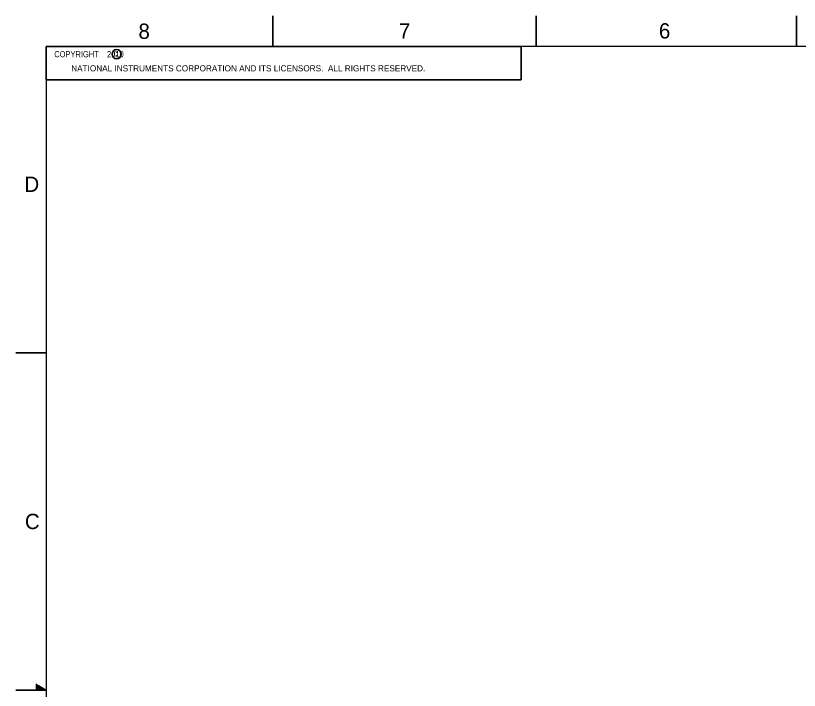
# Model space of a CAD drawing. Header units: inches. Extents: x 0 to 34, y 0 to 22.
# Drawn here: x 0 to 12.79, y 11 to 22 of the extents above; entities that cross this region are included whole.
import ezdxf

# ---------------------------------------------------------------- set-up
doc = ezdxf.new("R2010")
doc.units = ezdxf.units.IN
doc.header["$LTSCALE"] = 1.87
doc.header["$MEASUREMENT"] = 0
doc.layers.get('0').update_dxf_attribs({"linetype": 'CONTINUOUS'})
doc.styles.get("Standard").update_dxf_attribs({"font": 'txt', "width": 0.8})

msp = doc.modelspace()

# ---------------------------------------------------------------- linework, layer by layer
at = {"color": 2, "linetype": 'CONTINUOUS'}
for p, q in [((4.2, 21.5), (4.2, 22)), ((8.5, 21.5), (8.5, 22)), ((12.75, 21.5), (12.75, 22)), ((0.5, 21.5), (8.25, 21.5)), ((0.5, 21.5), (0.5, 20.9531)), ((8.25, 21.5), (8.25, 20.9531)), ((0.5, 20.9531), (8.25, 20.9531)), ((0, 16.5), (0.5, 16.5)), ((0.3303, 11.09), (0.3441, 11.09)), ((0.3303, 11.08), (0.3614, 11.08)), ((0.3303, 11.07), (0.3788, 11.07)), ((0.3303, 11.06), (0.3961, 11.06)), ((0.3303, 11.05), (0.4134, 11.05)), ((0.3303, 11.04), (0.4307, 11.04)), ((0.3303, 11.03), (0.448, 11.03)), ((0.3303, 11.02), (0.4654, 11.02)), ((0.3303, 11.01), (0.4827, 11.01)), ((0.5, 11), (0, 11))]:
    msp.add_line(p, q, dxfattribs=at)
at = {"color": 7, "linetype": 'CONTINUOUS', "const_width": 0.02}
for points in [[(0.5, 21.5), (0.5, 0.5)], [(33.5, 21.5), (0.5, 21.5)]]:
    msp.add_lwpolyline(points, dxfattribs=at)
at = {"color": 2, "linetype": 'CONTINUOUS'}
msp.add_circle((1.6484, 21.3727), 0.0754, dxfattribs=at)

# ---------------------------------------------------------------- texts
for s, height, p in [('6', 0.25, (10.5012, 21.6272)), ('8', 0.25, (2.0046, 21.6213)), ('7', 0.25, (6.2556, 21.6243)), ('c', 0.1, (1.599, 21.3388)), ('NATIONAL INSTRUMENTS CORPORATION AND ITS LICENSORS.  ALL RIGHTS RESERVED.', 0.1, (0.9071, 21.0911)), ('D', 0.25, (0.1424, 19.125)), ('C', 0.25, (0.1508, 13.6246))]:
    msp.add_text(s, height=height, dxfattribs=at).set_placement(p)
at = {"color": 2, "linetype": 'CONTINUOUS', "insert": (0.5625, 21.4219), "char_height": 0.1, "width": 1.52, "attachment_point": 1}
msp.add_mtext('  COPYRIGHT    2010', dxfattribs=at)

doc.saveas('drawing.dxf')
